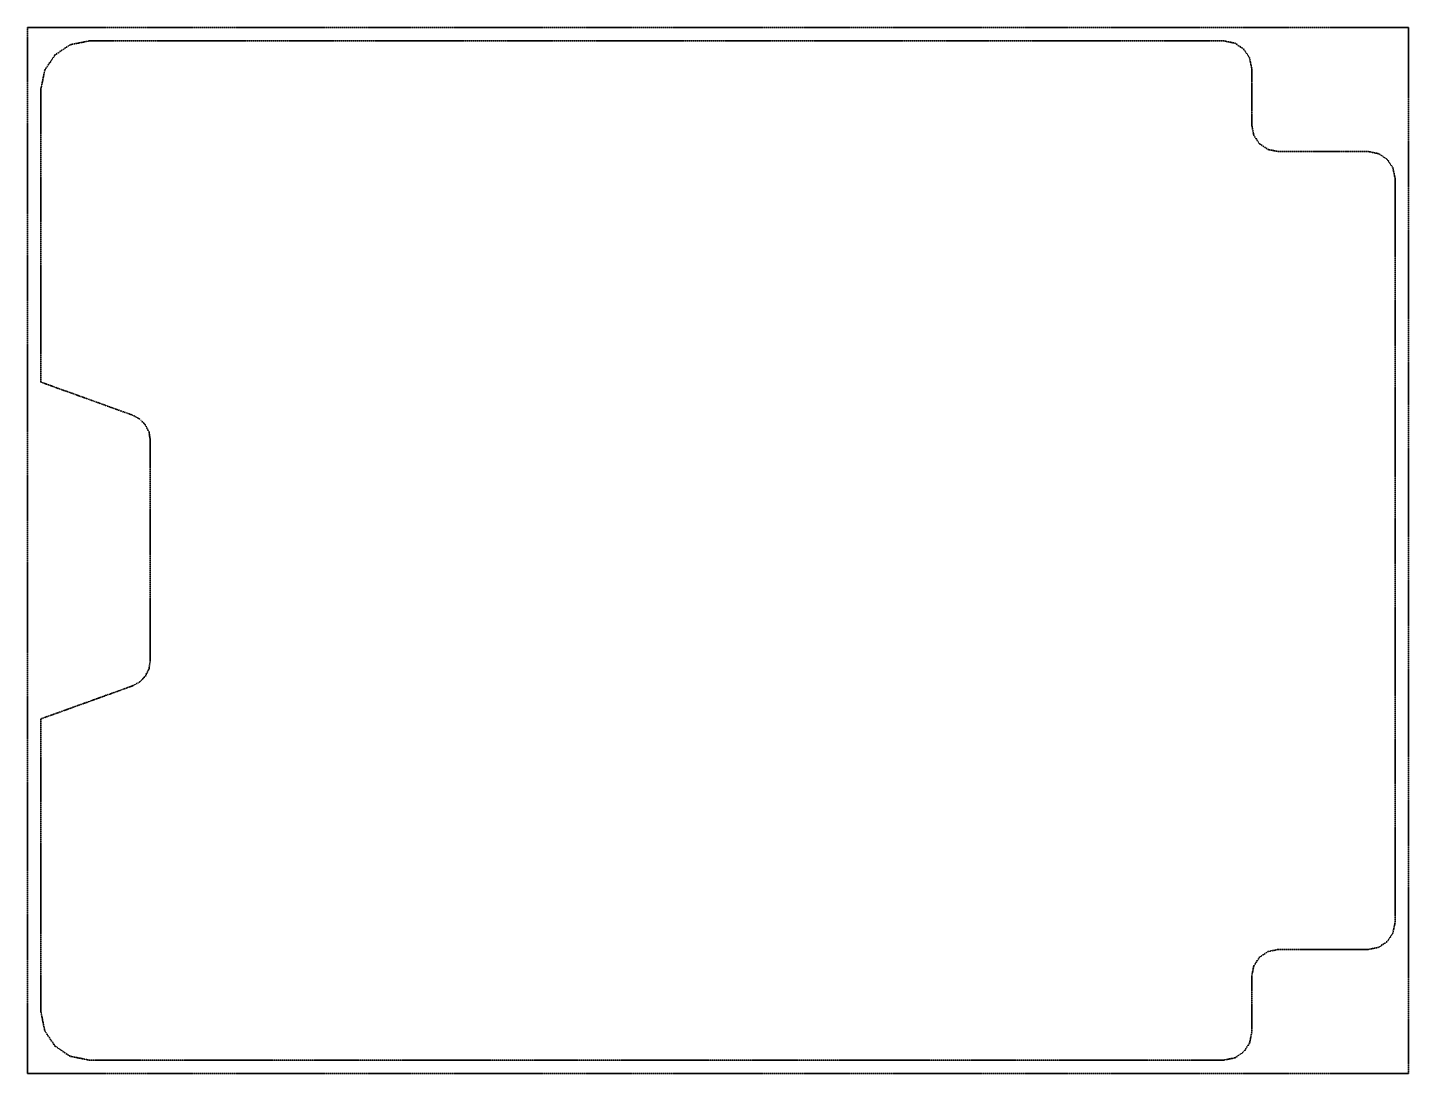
# Model space of a CAD drawing. Header units: millimetres. Extents: x -154 to 363, y -47 to 344.
import ezdxf

# ---------------------------------------------------------------- set-up
doc = ezdxf.new("R2010")
doc.units = ezdxf.units.MM
doc.header["$MEASUREMENT"] = 0
doc.linetypes.add('AI-Linetype-0', pattern=[0.5, 0.25, -0.05, 0.05, -0.05, 0.05, -0.05])
doc.linetypes.add('AI-Linetype-1', pattern=[0.5, 0.25, -0.05, 0.05, -0.05, 0.05, -0.05])
doc.layers.get('0').update_dxf_attribs({"lineweight": 0})
doc.layers.add('Safety', color=7, linetype='Continuous', lineweight=0)

msp = doc.modelspace()

# ---------------------------------------------------------------- linework, layer by layer
at = {"color": 1, "linetype": 'AI-Linetype-0', "lineweight": 35, "true_color": 0xff0000}
msp.add_lwpolyline([(-148.5, 85.45), (-139.92, 88.55), (-131.34, 91.64), (-122.76, 94.74), (-114.18, 97.83), (-111.48, 99.31), (-109.39, 101.49), (-108.05, 104.19), (-107.57, 107.24), (-107.57, 189.76), (-108.05, 192.81), (-109.39, 195.51), (-111.48, 197.69), (-114.18, 199.17), (-122.76, 202.26), (-131.34, 205.36), (-139.92, 208.45), (-148.5, 211.55), (-148.5, 321.37), (-147.09, 328.34), (-143.25, 334.04), (-137.56, 337.88), (-130.58, 339.28), (294.53, 339.28), (298.54, 338.47), (301.82, 336.26), (304.03, 332.98), (304.84, 328.97), (304.84, 323.69), (304.84, 318.42), (304.84, 313.14), (304.84, 307.87), (305.63, 303.98), (307.77, 300.8), (310.95, 298.65), (314.84, 297.87), (323.26, 297.87), (331.67, 297.87), (340.09, 297.87), (348.5, 297.87), (352.39, 297.08), (355.57, 294.94), (357.71, 291.76), (358.5, 287.87), (358.5, 9.13), (357.71, 5.24), (355.57, 2.06), (352.39, -0.08), (348.5, -0.87), (340.09, -0.87), (331.67, -0.87), (323.26, -0.87), (314.84, -0.87), (310.95, -1.65), (307.77, -3.8), (305.63, -6.98), (304.84, -10.87), (304.84, -16.14), (304.84, -21.42), (304.84, -26.69), (304.84, -31.97), (304.03, -35.98), (301.82, -39.26), (298.54, -41.47), (294.53, -42.28), (-130.58, -42.28), (-137.56, -40.88), (-143.25, -37.04), (-147.09, -31.34), (-148.5, -24.37)], close=True, dxfattribs=at)
at = {"layer": 'Safety', "color": 1, "linetype": 'AI-Linetype-1', "lineweight": 35, "true_color": 0xff0000}
msp.add_lwpolyline([(363.5, -47.28), (-153.5, -47.28), (-153.5, 344.28), (363.5, 344.28)], close=True, dxfattribs=at)

doc.saveas('drawing.dxf')
